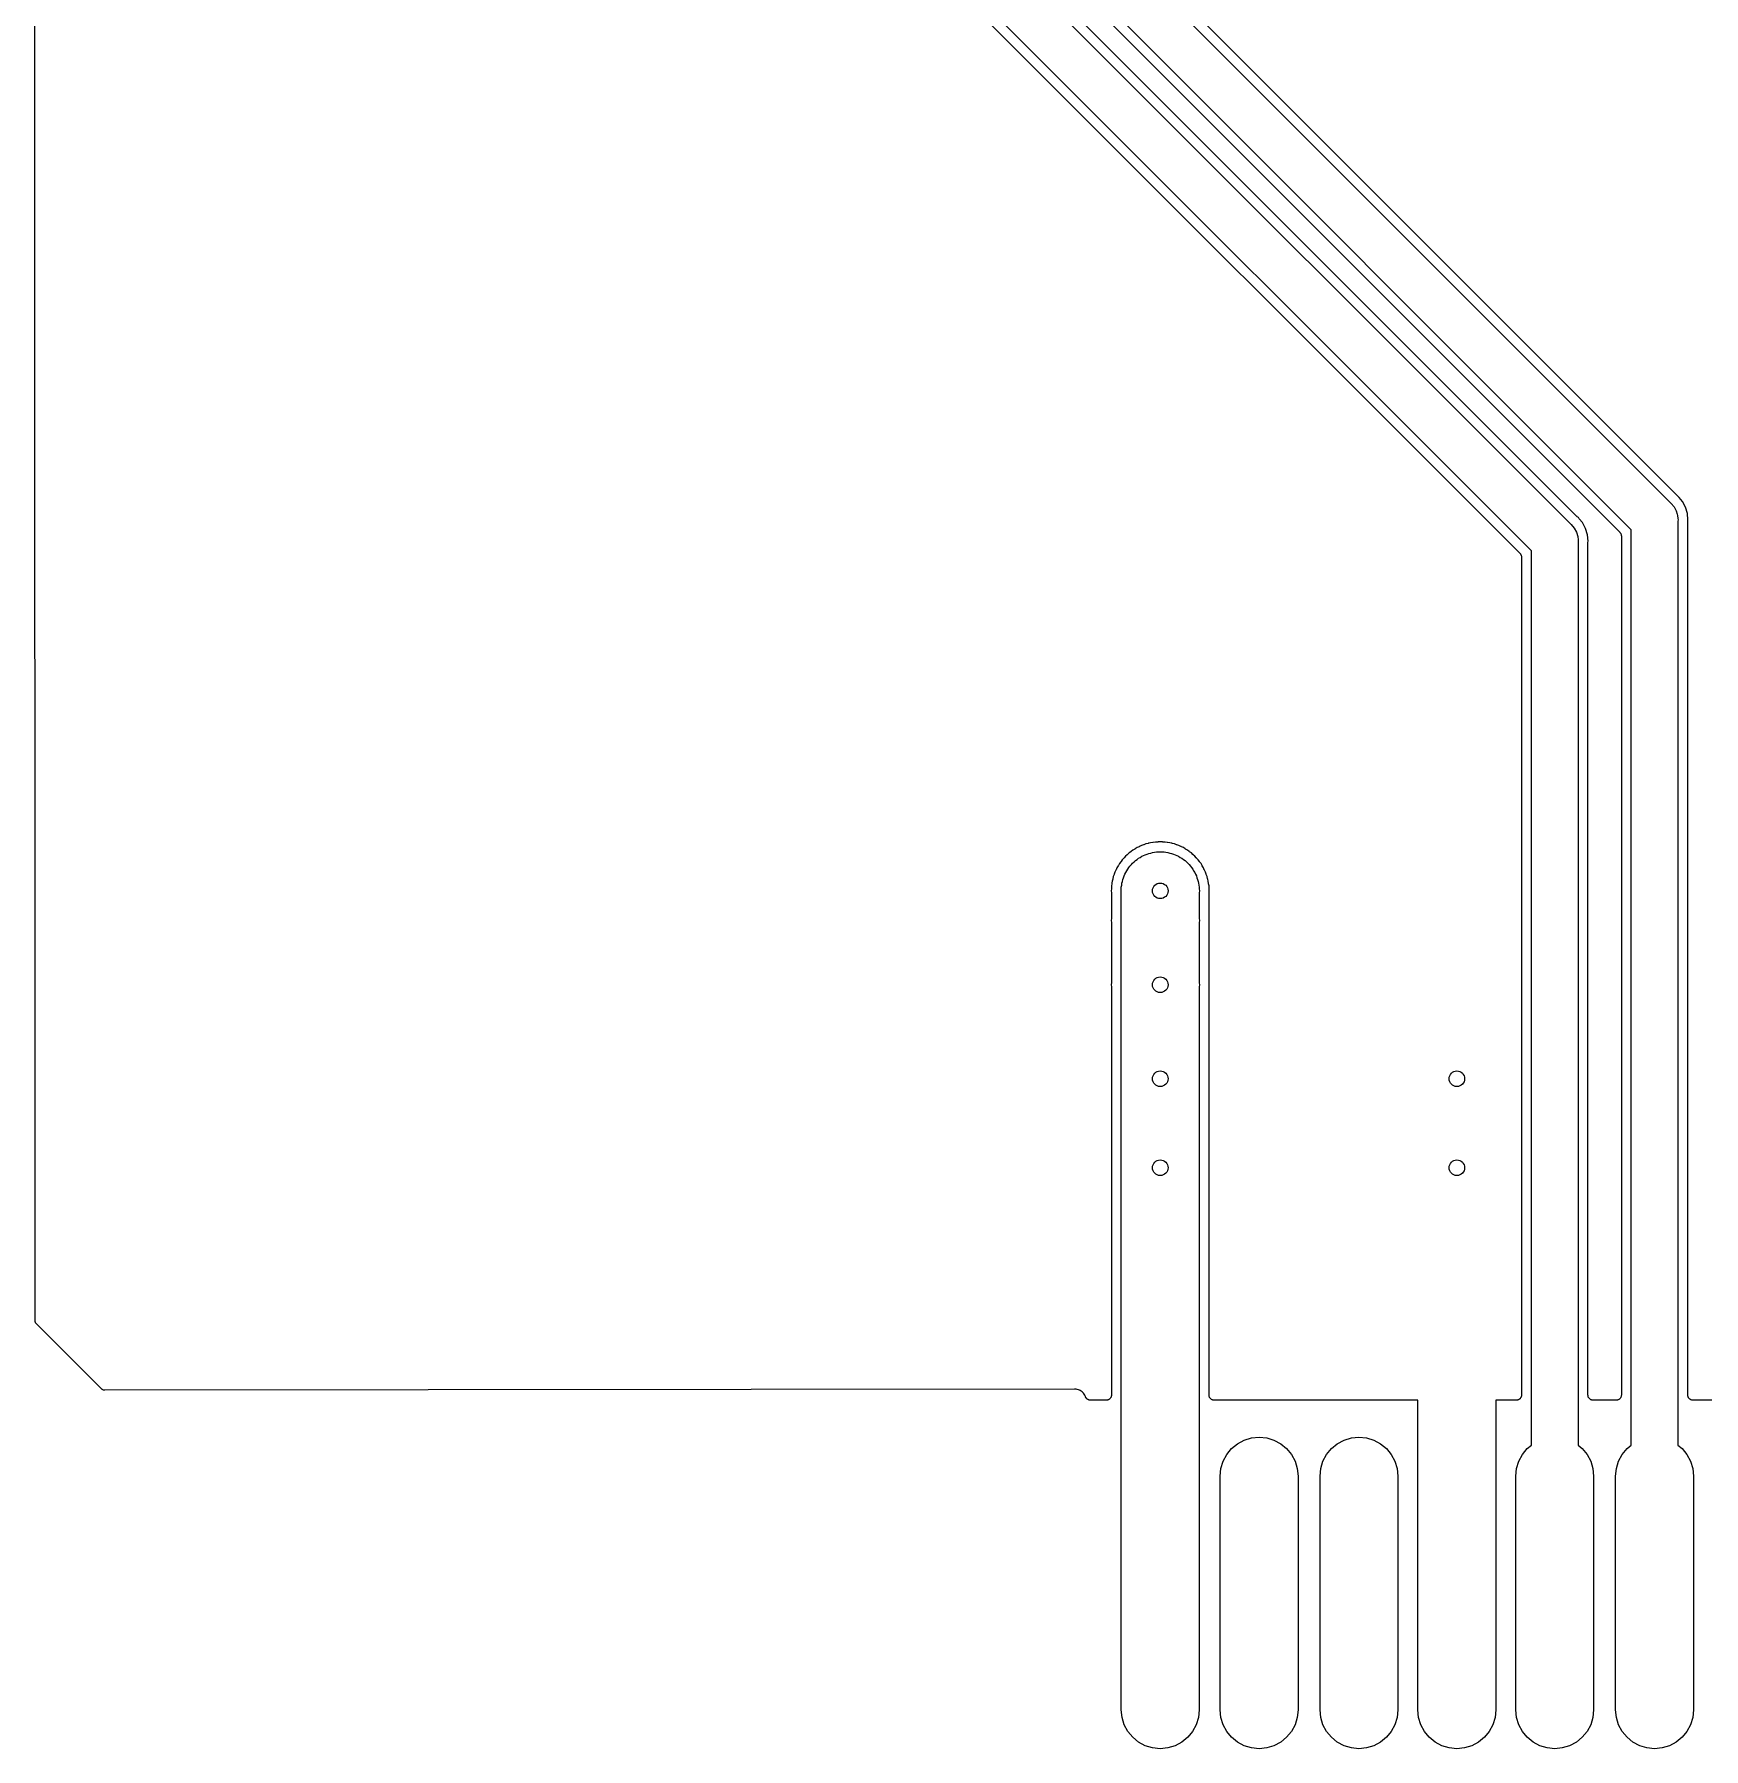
# Model space of a CAD drawing. Extents: x 49 to 143, y -158 to -38.
# Drawn here: x 49.43 to 92.32, y -158.18 to -114.14 of the extents above; entities that cross this region are included whole.
import ezdxf

# ---------------------------------------------------------------- set-up
doc = ezdxf.new("R2010")
doc.units = 0
doc.layers.add('BLACK', color=7, linetype='CONTINUOUS')

msp = doc.modelspace()

# ---------------------------------------------------------------- linework, layer by layer
at = {"layer": 'BLACK', "linetype": 'CONTINUOUS'}
for p, q in [((49.4534, -147.177), (49.4344, -67.9508)), ((74.26, -108.971), (91.4624, -126.174)), ((91.6288, -125.981), (74.5512, -108.903)), ((71.72, -109.543), (88.897, -126.72)), ((89.0634, -126.527), (72.0112, -109.475)), ((73.0902, -109.858), (90.1678, -126.936)), ((90.459, -126.868), (73.2566, -109.665)), ((70.5502, -110.429), (87.6024, -127.481)), ((87.8936, -127.413), (70.7166, -110.236)), ((91.4624, -126.174), (91.4853, -126.193)), ((91.4853, -126.193), (91.5603, -126.284)), ((91.5603, -126.284), (91.5941, -126.347)), ((91.5941, -126.347), (91.616, -126.388)), ((91.6329, -125.984), (91.6288, -125.981)), ((91.6367, -125.988), (91.6329, -125.984)), ((91.638, -125.989), (91.6367, -125.988)), ((91.6658, -126.012), (91.638, -125.989)), ((91.6886, -126.04), (91.6658, -126.012)), ((91.7725, -126.142), (91.6886, -126.04)), ((91.8518, -126.291), (91.7725, -126.142)), ((91.9006, -126.452), (91.8518, -126.291)), ((88.897, -126.72), (88.9199, -126.739)), ((88.9199, -126.739), (88.9949, -126.83)), ((89.0675, -126.53), (89.0634, -126.527)), ((89.0713, -126.534), (89.0675, -126.53)), ((89.0726, -126.535), (89.0713, -126.534)), ((89.1004, -126.558), (89.0726, -126.535)), ((89.1232, -126.586), (89.1004, -126.558)), ((89.2071, -126.688), (89.1232, -126.586)), ((89.2864, -126.836), (89.2071, -126.688)), ((91.616, -126.388), (91.6401, -126.468)), ((91.6401, -126.468), (91.6503, -126.501)), ((91.6503, -126.501), (91.6585, -126.584)), ((91.6585, -126.584), (91.6619, -126.619)), ((91.6619, -126.619), (91.659, -126.648)), ((91.659, -126.648), (91.659, -150.383)), ((91.9171, -126.619), (91.9006, -126.452)), ((91.913, -126.665), (91.9136, -126.66)), ((91.913, -126.667), (91.913, -126.665)), ((91.913, -149.098), (91.913, -126.667)), ((91.9136, -126.655), (91.9171, -126.619)), ((91.9136, -126.66), (91.9136, -126.655)), ((88.9949, -126.83), (89.0506, -126.934)), ((89.0506, -126.934), (89.0849, -127.047)), ((89.0849, -127.047), (89.0927, -127.126)), ((89.0927, -127.126), (89.0965, -127.165)), ((89.0965, -127.165), (89.0936, -127.194)), ((89.0936, -127.194), (89.0936, -150.383)), ((89.3352, -126.997), (89.2864, -126.836)), ((89.3517, -127.165), (89.3352, -126.997)), ((89.3476, -127.211), (89.3482, -127.206)), ((89.3476, -127.213), (89.3476, -127.211)), ((89.3476, -149.098), (89.3476, -127.213)), ((89.3482, -127.201), (89.3517, -127.165)), ((89.3482, -127.206), (89.3482, -127.201)), ((90.1678, -126.936), (90.1681, -126.936)), ((90.1681, -126.936), (90.1681, -126.936)), ((90.1681, -126.936), (90.1681, -126.936)), ((90.1681, -126.936), (90.169, -126.937)), ((90.169, -126.937), (90.1764, -126.946)), ((90.1764, -126.946), (90.1838, -126.955)), ((90.1838, -126.955), (90.1841, -126.956)), ((90.1841, -126.956), (90.1845, -126.956)), ((90.1845, -126.956), (90.1899, -126.967)), ((90.1899, -126.967), (90.1954, -126.977)), ((90.1954, -126.977), (90.1956, -126.978)), ((90.1956, -126.978), (90.1959, -126.978)), ((90.1959, -126.978), (90.1992, -126.989)), ((90.1992, -126.989), (90.2026, -127.001)), ((90.2026, -127.001), (90.2026, -127.001)), ((90.2026, -127.001), (90.2028, -127.002)), ((90.2028, -127.002), (90.2039, -127.014)), ((90.2039, -127.014), (90.205, -127.025)), ((90.205, -127.025), (90.205, -149.098)), ((90.459, -150.383), (90.459, -126.868)), ((87.6024, -127.481), (87.6027, -127.482)), ((87.6027, -127.482), (87.6027, -127.482)), ((87.6027, -127.482), (87.6027, -127.482)), ((87.6027, -127.482), (87.6036, -127.483)), ((87.6036, -127.483), (87.611, -127.492)), ((87.611, -127.492), (87.6184, -127.501)), ((87.6184, -127.501), (87.6187, -127.502)), ((87.6187, -127.502), (87.6191, -127.502)), ((87.6191, -127.502), (87.6245, -127.512)), ((87.6245, -127.512), (87.63, -127.523)), ((87.63, -127.523), (87.6302, -127.523)), ((87.6302, -127.523), (87.6305, -127.524)), ((87.6305, -127.524), (87.6338, -127.535)), ((87.6338, -127.535), (87.6372, -127.547)), ((87.6372, -127.547), (87.6372, -127.547)), ((87.6372, -127.547), (87.6374, -127.548)), ((87.6374, -127.548), (87.6385, -127.56)), ((87.6385, -127.56), (87.6396, -127.571)), ((87.6396, -127.571), (87.6396, -149.098)), ((87.8936, -150.149), (87.8936, -127.413)), ((77.5596, -135.17), (77.5203, -135.209)), ((77.6059, -135.139), (77.5596, -135.17)), ((77.6101, -135.136), (77.6059, -135.139)), ((77.6145, -135.133), (77.6101, -135.136)), ((77.6159, -135.132), (77.6145, -135.133)), ((77.659, -135.096), (77.6159, -135.132)), ((77.708, -135.07), (77.659, -135.096)), ((77.7125, -135.067), (77.708, -135.07)), ((77.7172, -135.065), (77.7125, -135.067)), ((77.7187, -135.064), (77.7172, -135.065)), ((77.765, -135.033), (77.7187, -135.064)), ((77.8164, -135.011), (77.765, -135.033)), ((77.8212, -135.009), (77.8164, -135.011)), ((77.8261, -135.007), (77.8212, -135.009)), ((77.8277, -135.006), (77.8261, -135.007)), ((77.8768, -134.98), (77.8277, -135.006)), ((77.9301, -134.964), (77.8768, -134.98)), ((77.935, -134.962), (77.9301, -134.964)), ((77.9402, -134.96), (77.935, -134.962)), ((77.9418, -134.959), (77.9402, -134.96)), ((77.9932, -134.938), (77.9418, -134.959)), ((78.0478, -134.927), (77.9932, -134.938)), ((78.0217, -135.201), (78.0673, -135.182)), ((78.0529, -134.926), (78.0478, -134.927)), ((78.0582, -134.925), (78.0529, -134.926)), ((78.0599, -134.924), (78.0582, -134.925)), ((78.1132, -134.908), (78.0599, -134.924)), ((78.0673, -135.182), (78.1157, -135.173)), ((78.1686, -134.903), (78.1132, -134.908)), ((78.1157, -135.173), (78.163, -135.158)), ((78.163, -135.158), (78.2121, -135.154)), ((78.1738, -134.902), (78.1686, -134.903)), ((78.1792, -134.901), (78.1738, -134.902)), ((78.1809, -134.901), (78.1792, -134.901)), ((78.2355, -134.89), (78.1809, -134.901)), ((78.2121, -135.154), (78.2605, -135.144)), ((78.2912, -134.89), (78.2355, -134.89)), ((78.2605, -135.144), (78.3099, -135.144)), ((78.2965, -134.889), (78.2912, -134.89)), ((78.3018, -134.89), (78.2965, -134.889)), ((78.3036, -134.889), (78.3018, -134.89)), ((78.359, -134.884), (78.3036, -134.889)), ((78.3099, -135.144), (78.359, -135.139)), ((78.4144, -134.889), (78.359, -134.884)), ((78.359, -135.139), (78.4081, -135.144)), ((78.4081, -135.144), (78.4575, -135.144)), ((78.4197, -134.889), (78.4144, -134.889)), ((78.4251, -134.89), (78.4197, -134.889)), ((78.4268, -134.89), (78.4251, -134.89)), ((78.4825, -134.89), (78.4268, -134.89)), ((78.4575, -135.144), (78.5059, -135.154)), ((78.5371, -134.901), (78.4825, -134.89)), ((78.5059, -135.154), (78.555, -135.158)), ((78.5424, -134.901), (78.5371, -134.901)), ((78.5477, -134.903), (78.5424, -134.901)), ((78.5494, -134.903), (78.5477, -134.903)), ((78.6048, -134.908), (78.5494, -134.903)), ((78.555, -135.158), (78.6023, -135.173)), ((78.6023, -135.173), (78.6507, -135.182)), ((78.6581, -134.924), (78.6048, -134.908)), ((78.6507, -135.182), (78.6963, -135.201)), ((78.6633, -134.925), (78.6581, -134.924)), ((78.6684, -134.927), (78.6633, -134.925)), ((78.6702, -134.927), (78.6684, -134.927)), ((78.7248, -134.938), (78.6702, -134.927)), ((78.7762, -134.959), (78.7248, -134.938)), ((78.7813, -134.961), (78.7762, -134.959)), ((78.7863, -134.963), (78.7813, -134.961)), ((78.7879, -134.964), (78.7863, -134.963)), ((78.8412, -134.98), (78.7879, -134.964)), ((78.8903, -135.006), (78.8412, -134.98)), ((78.8952, -135.008), (78.8903, -135.006)), ((78.8999, -135.011), (78.8952, -135.008)), ((78.9016, -135.011), (78.8999, -135.011)), ((78.953, -135.033), (78.9016, -135.011)), ((78.9993, -135.064), (78.953, -135.033)), ((79.004, -135.066), (78.9993, -135.064)), ((79.0084, -135.069), (79.004, -135.066)), ((79.01, -135.07), (79.0084, -135.069)), ((79.0591, -135.096), (79.01, -135.07)), ((79.1021, -135.132), (79.0591, -135.096)), ((79.1065, -135.135), (79.1021, -135.132)), ((79.1106, -135.138), (79.1065, -135.135)), ((79.1121, -135.139), (79.1106, -135.138)), ((79.1584, -135.17), (79.1121, -135.139)), ((79.1978, -135.209), (79.1584, -135.17)), ((77.2211, -135.613), (77.1949, -135.662)), ((77.2232, -135.608), (77.2211, -135.613)), ((77.2257, -135.603), (77.2232, -135.608)), ((77.2264, -135.601), (77.2257, -135.603)), ((77.2477, -135.55), (77.2264, -135.601)), ((77.2786, -135.504), (77.2477, -135.55)), ((77.2812, -135.499), (77.2786, -135.504)), ((77.2842, -135.495), (77.2812, -135.499)), ((77.285, -135.493), (77.2842, -135.495)), ((77.3113, -135.444), (77.285, -135.493)), ((77.3466, -135.401), (77.3113, -135.444)), ((77.3496, -135.396), (77.3466, -135.401)), ((77.353, -135.392), (77.3496, -135.396)), ((77.354, -135.391), (77.353, -135.392)), ((77.385, -135.345), (77.354, -135.391)), ((77.4243, -135.305), (77.385, -135.345)), ((77.4277, -135.301), (77.4243, -135.305)), ((77.4316, -135.297), (77.4277, -135.301)), ((77.4327, -135.296), (77.4316, -135.297)), ((77.468, -135.253), (77.4327, -135.296)), ((77.511, -135.218), (77.468, -135.253)), ((77.5002, -135.629), (77.5235, -135.586)), ((77.5148, -135.214), (77.511, -135.218)), ((77.519, -135.211), (77.5148, -135.214)), ((77.5203, -135.209), (77.519, -135.211)), ((77.5235, -135.586), (77.5548, -135.548)), ((77.5548, -135.548), (77.5823, -135.507)), ((77.5823, -135.507), (77.6172, -135.472)), ((77.6172, -135.472), (77.6485, -135.433)), ((77.6485, -135.433), (77.6866, -135.402)), ((77.6485, -135.433), (77.6485, -135.433)), ((77.6866, -135.402), (77.7215, -135.367)), ((77.7215, -135.367), (77.7626, -135.34)), ((77.7626, -135.34), (77.8007, -135.309)), ((77.8007, -135.309), (77.8443, -135.285)), ((77.8443, -135.285), (77.8853, -135.258)), ((77.8853, -135.258), (77.9309, -135.239)), ((77.9309, -135.239), (77.9745, -135.216)), ((77.9745, -135.216), (78.0217, -135.201)), ((78.6963, -135.201), (78.7435, -135.216)), ((78.7435, -135.216), (78.7871, -135.239)), ((78.7871, -135.239), (78.8327, -135.258)), ((78.8327, -135.258), (78.8737, -135.285)), ((78.8737, -135.285), (78.9173, -135.309)), ((78.9173, -135.309), (78.9554, -135.34)), ((78.9554, -135.34), (78.9965, -135.367)), ((78.9965, -135.367), (79.0314, -135.402)), ((79.0314, -135.402), (79.0695, -135.433)), ((79.0695, -135.433), (79.1008, -135.472)), ((79.1008, -135.472), (79.1358, -135.507)), ((79.1358, -135.507), (79.1632, -135.548)), ((79.1632, -135.548), (79.1945, -135.586)), ((79.1945, -135.586), (79.2178, -135.629)), ((79.2019, -135.213), (79.1978, -135.209)), ((79.2056, -135.217), (79.2019, -135.213)), ((79.207, -135.218), (79.2056, -135.217)), ((79.25, -135.253), (79.207, -135.218)), ((79.2853, -135.296), (79.25, -135.253)), ((79.2891, -135.3), (79.2853, -135.296)), ((79.2924, -135.304), (79.2891, -135.3)), ((79.2937, -135.305), (79.2924, -135.304)), ((79.3331, -135.345), (79.2937, -135.305)), ((79.364, -135.391), (79.3331, -135.345)), ((79.3674, -135.395), (79.364, -135.391)), ((79.3703, -135.4), (79.3674, -135.395)), ((79.3714, -135.401), (79.3703, -135.4)), ((79.4067, -135.444), (79.3714, -135.401)), ((79.433, -135.493), (79.4067, -135.444)), ((79.4359, -135.497), (79.433, -135.493)), ((79.4384, -135.502), (79.4359, -135.497)), ((79.4394, -135.504), (79.4384, -135.502)), ((79.4703, -135.55), (79.4394, -135.504)), ((79.4916, -135.601), (79.4703, -135.55)), ((79.4941, -135.606), (79.4916, -135.601)), ((79.4961, -135.611), (79.4941, -135.606)), ((79.4969, -135.613), (79.4961, -135.611)), ((79.5232, -135.662), (79.4969, -135.613)), ((77.1159, -135.966), (77.105, -136.02)), ((77.105, -136.02), (77.105, -136.076)), ((77.1164, -135.961), (77.1159, -135.966)), ((77.1175, -135.955), (77.1164, -135.961)), ((77.1177, -135.954), (77.1175, -135.955)), ((77.1193, -135.937), (77.1177, -135.954)), ((77.1231, -135.898), (77.1193, -135.937)), ((77.1193, -135.937), (77.1193, -135.937)), ((77.1393, -135.845), (77.1231, -135.898)), ((77.1404, -135.84), (77.1393, -135.845)), ((77.142, -135.835), (77.1404, -135.84)), ((77.1423, -135.833), (77.142, -135.835)), ((77.1532, -135.778), (77.1423, -135.833)), ((77.1745, -135.727), (77.1532, -135.778)), ((77.176, -135.722), (77.1745, -135.727)), ((77.1782, -135.717), (77.176, -135.722)), ((77.1787, -135.715), (77.1782, -135.717)), ((77.1949, -135.662), (77.1787, -135.715)), ((77.359, -136.046), (77.3686, -135.997)), ((77.359, -136.095), (77.359, -136.046)), ((77.3686, -135.997), (77.3735, -135.948)), ((77.3735, -135.948), (77.3878, -135.901)), ((77.3878, -135.901), (77.3974, -135.852)), ((77.3974, -135.852), (77.4163, -135.807)), ((77.4163, -135.807), (77.4307, -135.759)), ((77.4307, -135.759), (77.4539, -135.716)), ((77.4539, -135.716), (77.4728, -135.67)), ((77.4728, -135.67), (77.5002, -135.629)), ((79.2178, -135.629), (79.2452, -135.67)), ((79.2452, -135.67), (79.2641, -135.716)), ((79.2641, -135.716), (79.2874, -135.759)), ((79.2874, -135.759), (79.3017, -135.807)), ((79.3017, -135.807), (79.3206, -135.852)), ((79.3206, -135.852), (79.3302, -135.901)), ((79.3302, -135.901), (79.3445, -135.948)), ((79.3445, -135.948), (79.3494, -135.997)), ((79.3494, -135.997), (79.359, -136.046)), ((79.359, -136.046), (79.359, -136.095)), ((79.5393, -135.715), (79.5232, -135.662)), ((79.5414, -135.72), (79.5393, -135.715)), ((79.5428, -135.725), (79.5414, -135.72)), ((79.5435, -135.727), (79.5428, -135.725)), ((79.5648, -135.778), (79.5435, -135.727)), ((79.5757, -135.833), (79.5648, -135.778)), ((79.5772, -135.838), (79.5757, -135.833)), ((79.5782, -135.843), (79.5772, -135.838)), ((79.5787, -135.845), (79.5782, -135.843)), ((79.5949, -135.898), (79.5787, -135.845)), ((79.6003, -135.954), (79.5949, -135.898)), ((79.6014, -135.959), (79.6003, -135.954)), ((79.6018, -135.964), (79.6014, -135.959)), ((79.6021, -135.966), (79.6018, -135.964)), ((79.613, -136.02), (79.6021, -135.966)), ((79.613, -136.076), (79.613, -136.02)), ((77.1044, -136.089), (77.0989, -136.144)), ((77.0989, -136.144), (77.1044, -136.199)), ((77.105, -136.078), (77.1044, -136.083)), ((77.1044, -136.083), (77.1044, -136.089)), ((77.1044, -136.199), (77.1046, -136.201)), ((77.1046, -136.201), (77.1045, -136.207)), ((77.1045, -136.207), (77.105, -136.212)), ((77.105, -136.076), (77.105, -136.078)), ((77.105, -136.212), (77.105, -136.838)), ((77.3542, -136.144), (77.359, -136.095)), ((77.359, -136.193), (77.3542, -136.144)), ((77.359, -136.857), (77.359, -136.193)), ((79.359, -136.095), (79.3638, -136.144)), ((79.3638, -136.144), (79.359, -136.193)), ((79.359, -136.193), (79.359, -136.857)), ((79.6135, -136.081), (79.613, -136.076)), ((79.613, -136.21), (79.6136, -136.205)), ((79.613, -136.212), (79.613, -136.21)), ((79.613, -136.838), (79.613, -136.212)), ((79.6135, -136.087), (79.6135, -136.081)), ((79.6136, -136.089), (79.6135, -136.087)), ((79.6191, -136.144), (79.6136, -136.089)), ((79.6136, -136.199), (79.6191, -136.144)), ((79.6136, -136.205), (79.6136, -136.199)), ((77.1044, -136.851), (77.0989, -136.906)), ((77.0989, -136.906), (77.1044, -136.961)), ((77.105, -136.84), (77.1044, -136.845)), ((77.1044, -136.845), (77.1044, -136.851)), ((77.105, -136.838), (77.105, -136.84)), ((77.105, -136.84), (77.105, -136.84)), ((77.105, -136.84), (77.105, -136.84)), ((77.3542, -136.906), (77.359, -136.857)), ((77.359, -136.955), (77.3542, -136.906)), ((79.359, -136.857), (79.3638, -136.906)), ((79.3638, -136.906), (79.359, -136.955)), ((79.6135, -136.843), (79.613, -136.838)), ((79.6135, -136.849), (79.6135, -136.843)), ((79.6136, -136.851), (79.6135, -136.849)), ((79.6191, -136.906), (79.6136, -136.851)), ((79.6136, -136.961), (79.6191, -136.906)), ((77.1044, -136.961), (77.1046, -136.963)), ((77.1046, -136.963), (77.1045, -136.969)), ((77.1045, -136.969), (77.105, -136.974)), ((77.105, -136.974), (77.105, -138.489)), ((77.359, -137.741), (77.359, -136.955)), ((79.359, -136.955), (79.359, -136.955)), ((79.359, -136.955), (79.359, -136.955)), ((79.359, -136.955), (79.359, -138.458)), ((79.613, -136.972), (79.6136, -136.967)), ((79.613, -136.974), (79.613, -136.972)), ((79.613, -136.972), (79.613, -136.972)), ((79.613, -136.972), (79.613, -136.972)), ((79.613, -138.421), (79.613, -136.974)), ((79.6136, -136.967), (79.6136, -136.961)), ((79.6136, -136.961), (79.6136, -136.961)), ((79.6136, -136.961), (79.6136, -136.961)), ((79.6136, -136.961), (79.6136, -136.961)), ((77.359, -138.508), (77.359, -137.741)), ((77.1044, -138.502), (77.0989, -138.557)), ((77.0989, -138.557), (77.1044, -138.612)), ((77.105, -138.491), (77.1044, -138.496)), ((77.1044, -138.496), (77.1044, -138.502)), ((77.1044, -138.612), (77.1044, -138.612)), ((77.1044, -138.612), (77.1044, -138.613)), ((77.1044, -138.613), (77.1044, -138.613)), ((77.1044, -138.613), (77.1046, -138.614)), ((77.1046, -138.614), (77.1045, -138.619)), ((77.1045, -138.619), (77.105, -138.625)), ((77.105, -138.489), (77.105, -138.491)), ((77.105, -138.625), (77.105, -138.625)), ((77.105, -138.625), (77.105, -138.625)), ((77.105, -138.625), (77.105, -140.834)), ((77.3542, -138.557), (77.359, -138.508)), ((77.359, -138.606), (77.3542, -138.557)), ((77.359, -140.872), (77.359, -138.606)), ((79.359, -138.458), (79.359, -138.459)), ((79.359, -138.459), (79.359, -138.508)), ((79.359, -138.508), (79.3638, -138.557)), ((79.3638, -138.557), (79.359, -138.606)), ((79.359, -138.606), (79.359, -138.655)), ((79.359, -138.655), (79.359, -138.656)), ((79.359, -138.656), (79.359, -151.178)), ((79.613, -138.489), (79.613, -138.421)), ((79.613, -138.421), (79.613, -138.421)), ((79.6135, -138.494), (79.613, -138.489)), ((79.613, -138.623), (79.6136, -138.618)), ((79.613, -138.625), (79.613, -138.623)), ((79.613, -138.692), (79.613, -138.625)), ((79.613, -138.693), (79.613, -138.692)), ((79.613, -149.098), (79.613, -138.693)), ((79.613, -138.693), (79.613, -138.693)), ((79.613, -138.693), (79.613, -138.693)), ((79.613, -138.693), (79.613, -138.693)), ((79.6135, -138.5), (79.6135, -138.494)), ((79.6136, -138.502), (79.6135, -138.5)), ((79.6191, -138.557), (79.6136, -138.502)), ((79.6136, -138.612), (79.6191, -138.557)), ((79.6136, -138.618), (79.6136, -138.612)), ((77.105, -140.834), (77.105, -140.834)), ((77.105, -140.834), (77.105, -141.106)), ((77.359, -141.068), (77.359, -140.872)), ((77.359, -140.872), (77.359, -140.872)), ((77.105, -141.106), (77.105, -141.106)), ((77.105, -141.106), (77.105, -143.12)), ((77.359, -143.158), (77.359, -141.068)), ((77.359, -141.068), (77.359, -141.068)), ((77.105, -143.12), (77.105, -143.12)), ((77.105, -143.12), (77.105, -143.392)), ((77.105, -143.392), (77.105, -143.392)), ((77.105, -143.392), (77.105, -149.098)), ((77.359, -143.354), (77.359, -143.158)), ((77.359, -143.158), (77.359, -143.158)), ((77.359, -151.178), (77.359, -143.354)), ((77.359, -143.354), (77.359, -143.354)), ((49.4545, -147.189), (49.4534, -147.177)), ((49.4555, -147.201), (49.4545, -147.189)), ((49.4557, -147.201), (49.4555, -147.201)), ((49.4558, -147.202), (49.4557, -147.201)), ((49.4592, -147.213), (49.4558, -147.202)), ((49.4624, -147.224), (49.4592, -147.213)), ((49.4628, -147.225), (49.4624, -147.224)), ((49.463, -147.226), (49.4628, -147.225)), ((49.4684, -147.236), (49.463, -147.226)), ((49.4738, -147.246), (49.4684, -147.236)), ((49.4743, -147.247), (49.4738, -147.246)), ((49.4746, -147.247), (49.4743, -147.247)), ((49.482, -147.257), (49.4746, -147.247)), ((49.4893, -147.266), (49.482, -147.257)), ((49.4903, -147.267), (49.4893, -147.266)), ((49.4906, -147.267), (49.4903, -147.267)), ((49.4903, -147.267), (49.4903, -147.267)), ((49.4903, -147.267), (49.4903, -147.267)), ((51.1576, -148.934), (49.4906, -147.267)), ((51.1667, -148.941), (51.1576, -148.934)), ((51.1758, -148.949), (51.1667, -148.941)), ((51.1763, -148.949), (51.1758, -148.949)), ((51.1768, -148.95), (51.1763, -148.949)), ((51.1871, -148.955), (51.1768, -148.95)), ((51.1975, -148.961), (51.1871, -148.955)), ((51.1981, -148.961), (51.1975, -148.961)), ((51.1986, -148.961), (51.1981, -148.961)), ((51.2098, -148.965), (51.1986, -148.961)), ((51.2211, -148.968), (51.2098, -148.965)), ((51.2217, -148.969), (51.2211, -148.968)), ((51.2223, -148.969), (51.2217, -148.969)), ((51.2339, -148.97), (51.2223, -148.969)), ((51.2458, -148.971), (51.2339, -148.97)), ((51.2469, -148.971), (51.2458, -148.971)), ((51.247, -148.971), (51.2469, -148.971)), ((51.2475, -148.971), (51.247, -148.971)), ((51.247, -148.971), (51.247, -148.971)), ((76.1546, -148.946), (51.2475, -148.971)), ((76.1598, -148.945), (76.1546, -148.946)), ((76.1651, -148.946), (76.1598, -148.945)), ((76.1669, -148.945), (76.1651, -148.946)), ((76.1746, -148.945), (76.1669, -148.945)), ((76.2025, -148.947), (76.1746, -148.945)), ((76.2026, -148.947), (76.2025, -148.947)), ((76.2025, -148.947), (76.2025, -148.947)), ((76.2292, -148.95), (76.2026, -148.947)), ((76.256, -148.958), (76.2292, -148.95)), ((76.2561, -148.958), (76.256, -148.958)), ((76.256, -148.958), (76.256, -148.958)), ((76.2818, -148.966), (76.2561, -148.958)), ((76.3065, -148.979), (76.2818, -148.966)), ((76.3067, -148.979), (76.3065, -148.979)), ((76.3065, -148.979), (76.3065, -148.979)), ((76.3302, -148.992), (76.3067, -148.979)), ((76.3516, -149.009), (76.3302, -148.992)), ((76.3517, -149.009), (76.3516, -149.009)), ((76.3516, -149.009), (76.3516, -149.009)), ((76.3727, -149.027), (76.3517, -149.009)), ((76.3904, -149.048), (76.3727, -149.027)), ((76.3905, -149.048), (76.3904, -149.048)), ((76.4076, -149.069), (76.3905, -149.048)), ((76.4209, -149.094), (76.4076, -149.069)), ((76.4336, -149.118), (76.4209, -149.094)), ((76.4209, -149.094), (76.4209, -149.094)), ((76.4209, -149.094), (76.4209, -149.094)), ((76.4388, -149.135), (76.4336, -149.118)), ((76.441, -149.14), (76.4388, -149.135)), ((76.4426, -149.146), (76.441, -149.14)), ((76.4457, -149.152), (76.4426, -149.146)), ((76.4483, -149.158), (76.4457, -149.152)), ((76.4514, -149.163), (76.4483, -149.158)), ((76.4541, -149.168), (76.4514, -149.163)), ((76.4583, -149.173), (76.4541, -149.168)), ((76.462, -149.178), (76.4583, -149.173)), ((76.466, -149.182), (76.462, -149.178)), ((76.4696, -149.187), (76.466, -149.182)), ((76.4748, -149.191), (76.4696, -149.187)), ((76.4795, -149.196), (76.4748, -149.191)), ((76.4842, -149.199), (76.4795, -149.196)), ((76.4886, -149.203), (76.4842, -149.199)), ((76.4945, -149.206), (76.4886, -149.203)), ((76.5001, -149.21), (76.4945, -149.206)), ((76.5053, -149.212), (76.5001, -149.21)), ((76.5103, -149.215), (76.5053, -149.212)), ((76.5167, -149.217), (76.5103, -149.215)), ((76.5229, -149.219), (76.5167, -149.217)), ((76.5285, -149.221), (76.5229, -149.219)), ((76.5339, -149.222), (76.5285, -149.221)), ((76.5406, -149.223), (76.5339, -149.222)), ((76.5472, -149.224), (76.5406, -149.223)), ((76.5529, -149.224), (76.5472, -149.224)), ((76.5586, -149.225), (76.5529, -149.224)), ((76.5603, -149.225), (76.5586, -149.225)), ((76.978, -149.225), (76.5603, -149.225)), ((76.9899, -149.224), (76.978, -149.225)), ((77.0018, -149.223), (76.9899, -149.224)), ((77.0022, -149.223), (77.0018, -149.223)), ((77.0027, -149.223), (77.0022, -149.223)), ((77.0141, -149.219), (77.0027, -149.223)), ((77.0256, -149.216), (77.0141, -149.219)), ((77.026, -149.216), (77.0256, -149.216)), ((77.0264, -149.215), (77.026, -149.216)), ((77.037, -149.21), (77.0264, -149.215)), ((77.0475, -149.204), (77.037, -149.21)), ((77.0479, -149.204), (77.0475, -149.204)), ((77.0483, -149.204), (77.0479, -149.204)), ((77.0575, -149.196), (77.0483, -149.204)), ((77.0669, -149.189), (77.0575, -149.196)), ((77.0671, -149.188), (77.0669, -149.189)), ((77.0675, -149.188), (77.0671, -149.188)), ((77.0751, -149.179), (77.0675, -149.188)), ((77.0828, -149.17), (77.0751, -149.179)), ((77.083, -149.169), (77.0828, -149.17)), ((77.0833, -149.169), (77.083, -149.169)), ((77.089, -149.158), (77.0833, -149.169)), ((77.0947, -149.148), (77.089, -149.158)), ((77.0949, -149.148), (77.0947, -149.148)), ((77.0951, -149.147), (77.0949, -149.148)), ((77.0986, -149.136), (77.0951, -149.147)), ((77.1022, -149.124), (77.0986, -149.136)), ((77.1023, -149.124), (77.1022, -149.124)), ((77.1024, -149.124), (77.1023, -149.124)), ((77.1037, -149.112), (77.1024, -149.124)), ((77.105, -149.1), (77.1037, -149.112)), ((77.105, -149.098), (77.105, -149.099)), ((77.105, -149.099), (77.105, -149.099)), ((77.105, -149.099), (77.105, -149.099)), ((77.105, -149.099), (77.105, -149.1)), ((79.6142, -149.11), (79.613, -149.098)), ((79.6153, -149.122), (79.6142, -149.11)), ((79.6154, -149.122), (79.6153, -149.122)), ((79.6154, -149.123), (79.6154, -149.122)), ((79.6189, -149.134), (79.6154, -149.123)), ((79.6222, -149.146), (79.6189, -149.134)), ((79.6225, -149.146), (79.6222, -149.146)), ((79.6226, -149.146), (79.6225, -149.146)), ((79.6282, -149.157), (79.6226, -149.146)), ((79.6337, -149.168), (79.6282, -149.157)), ((79.634, -149.168), (79.6337, -149.168)), ((79.6342, -149.168), (79.634, -149.168)), ((79.6418, -149.178), (79.6342, -149.168)), ((79.6493, -149.187), (79.6418, -149.178)), ((79.6496, -149.187), (79.6493, -149.187)), ((79.6499, -149.187), (79.6496, -149.187)), ((79.6591, -149.195), (79.6499, -149.187)), ((79.6682, -149.203), (79.6591, -149.195)), ((79.6686, -149.203), (79.6682, -149.203)), ((79.669, -149.203), (79.6686, -149.203)), ((79.6795, -149.209), (79.669, -149.203)), ((79.69, -149.215), (79.6795, -149.209)), ((79.6904, -149.215), (79.69, -149.215)), ((79.6908, -149.215), (79.6904, -149.215)), ((79.7022, -149.219), (79.6908, -149.215)), ((79.7136, -149.222), (79.7022, -149.219)), ((79.714, -149.222), (79.7136, -149.222)), ((79.7145, -149.222), (79.714, -149.222)), ((79.7263, -149.224), (79.7145, -149.222)), ((79.7382, -149.225), (79.7263, -149.224)), ((79.7391, -149.225), (79.7382, -149.225)), ((79.74, -149.225), (79.7391, -149.225)), ((79.7391, -149.225), (79.7391, -149.225)), ((79.7391, -149.225), (79.7391, -149.225)), ((84.979, -149.225), (79.74, -149.225)), ((84.979, -151.178), (84.979, -149.225)), ((87.5126, -149.225), (86.979, -149.225)), ((86.979, -149.225), (86.979, -151.178)), ((87.5245, -149.224), (87.5126, -149.225)), ((87.5364, -149.223), (87.5245, -149.224)), ((87.5368, -149.223), (87.5364, -149.223)), ((87.5373, -149.223), (87.5368, -149.223)), ((87.5487, -149.219), (87.5373, -149.223)), ((87.5602, -149.216), (87.5487, -149.219)), ((87.5606, -149.216), (87.5602, -149.216)), ((87.561, -149.215), (87.5606, -149.216)), ((87.5716, -149.21), (87.561, -149.215)), ((87.5821, -149.204), (87.5716, -149.21)), ((87.5825, -149.204), (87.5821, -149.204)), ((87.5829, -149.204), (87.5825, -149.204)), ((87.5921, -149.196), (87.5829, -149.204)), ((87.6015, -149.189), (87.5921, -149.196)), ((87.6017, -149.188), (87.6015, -149.189)), ((87.6021, -149.188), (87.6017, -149.188)), ((87.6097, -149.179), (87.6021, -149.188)), ((87.6174, -149.17), (87.6097, -149.179)), ((87.6176, -149.169), (87.6174, -149.17)), ((87.6179, -149.169), (87.6176, -149.169)), ((87.6236, -149.158), (87.6179, -149.169)), ((87.6293, -149.148), (87.6236, -149.158)), ((87.6295, -149.148), (87.6293, -149.148)), ((87.6297, -149.147), (87.6295, -149.148)), ((87.6332, -149.136), (87.6297, -149.147)), ((87.6368, -149.124), (87.6332, -149.136)), ((87.6369, -149.124), (87.6368, -149.124)), ((87.637, -149.124), (87.6369, -149.124)), ((87.6383, -149.112), (87.637, -149.124)), ((87.6396, -149.1), (87.6383, -149.112)), ((87.6396, -149.098), (87.6396, -149.099)), ((87.6396, -149.099), (87.6396, -149.099)), ((87.6396, -149.099), (87.6396, -149.099)), ((87.6396, -149.099), (87.6396, -149.1)), ((89.3488, -149.11), (89.3476, -149.098)), ((89.3498, -149.122), (89.3488, -149.11)), ((89.35, -149.122), (89.3498, -149.122)), ((89.35, -149.123), (89.35, -149.122)), ((89.3535, -149.134), (89.35, -149.123)), ((89.3568, -149.146), (89.3535, -149.134)), ((89.3571, -149.146), (89.3568, -149.146)), ((89.3572, -149.146), (89.3571, -149.146)), ((89.3628, -149.157), (89.3572, -149.146)), ((89.3683, -149.168), (89.3628, -149.157)), ((89.3686, -149.168), (89.3683, -149.168)), ((89.3688, -149.168), (89.3686, -149.168)), ((89.3764, -149.178), (89.3688, -149.168)), ((89.3839, -149.187), (89.3764, -149.178)), ((89.3842, -149.187), (89.3839, -149.187)), ((89.3845, -149.187), (89.3842, -149.187)), ((89.3937, -149.195), (89.3845, -149.187)), ((89.4028, -149.203), (89.3937, -149.195)), ((89.4032, -149.203), (89.4028, -149.203)), ((89.4036, -149.203), (89.4032, -149.203)), ((89.4141, -149.209), (89.4036, -149.203)), ((89.4246, -149.215), (89.4141, -149.209)), ((89.425, -149.215), (89.4246, -149.215)), ((89.4254, -149.215), (89.425, -149.215)), ((89.4368, -149.219), (89.4254, -149.215)), ((89.4482, -149.222), (89.4368, -149.219)), ((89.4486, -149.222), (89.4482, -149.222)), ((89.4491, -149.222), (89.4486, -149.222)), ((89.4609, -149.224), (89.4491, -149.222)), ((89.4728, -149.225), (89.4609, -149.224)), ((89.4737, -149.225), (89.4728, -149.225)), ((89.4746, -149.225), (89.4737, -149.225)), ((89.4737, -149.225), (89.4737, -149.225)), ((89.4737, -149.225), (89.4737, -149.225)), ((90.078, -149.225), (89.4746, -149.225)), ((90.0899, -149.224), (90.078, -149.225)), ((90.1018, -149.223), (90.0899, -149.224)), ((90.1022, -149.223), (90.1018, -149.223)), ((90.1027, -149.223), (90.1022, -149.223)), ((90.1141, -149.219), (90.1027, -149.223)), ((90.1256, -149.216), (90.1141, -149.219)), ((90.126, -149.216), (90.1256, -149.216)), ((90.1264, -149.215), (90.126, -149.216)), ((90.137, -149.21), (90.1264, -149.215)), ((90.1475, -149.204), (90.137, -149.21)), ((90.1479, -149.204), (90.1475, -149.204)), ((90.1483, -149.204), (90.1479, -149.204)), ((90.1575, -149.196), (90.1483, -149.204)), ((90.1669, -149.189), (90.1575, -149.196)), ((90.1671, -149.188), (90.1669, -149.189)), ((90.1675, -149.188), (90.1671, -149.188)), ((90.1751, -149.179), (90.1675, -149.188)), ((90.1828, -149.17), (90.1751, -149.179)), ((90.183, -149.169), (90.1828, -149.17)), ((90.1833, -149.169), (90.183, -149.169)), ((90.189, -149.158), (90.1833, -149.169)), ((90.1947, -149.148), (90.189, -149.158)), ((90.1949, -149.148), (90.1947, -149.148)), ((90.1951, -149.147), (90.1949, -149.148)), ((90.1986, -149.136), (90.1951, -149.147)), ((90.2022, -149.124), (90.1986, -149.136)), ((90.2023, -149.124), (90.2022, -149.124)), ((90.2024, -149.124), (90.2023, -149.124)), ((90.2037, -149.112), (90.2024, -149.124)), ((90.205, -149.1), (90.2037, -149.112)), ((90.205, -149.098), (90.205, -149.099)), ((90.205, -149.099), (90.205, -149.099)), ((90.205, -149.099), (90.205, -149.099)), ((90.205, -149.099), (90.205, -149.1)), ((91.9142, -149.11), (91.913, -149.098)), ((91.9153, -149.122), (91.9142, -149.11)), ((91.9154, -149.122), (91.9153, -149.122)), ((91.9154, -149.123), (91.9154, -149.122)), ((91.9189, -149.134), (91.9154, -149.123)), ((91.9222, -149.146), (91.9189, -149.134)), ((91.9225, -149.146), (91.9222, -149.146)), ((91.9226, -149.146), (91.9225, -149.146)), ((91.9282, -149.157), (91.9226, -149.146)), ((91.9337, -149.168), (91.9282, -149.157)), ((91.934, -149.168), (91.9337, -149.168)), ((91.9342, -149.168), (91.934, -149.168)), ((91.9418, -149.178), (91.9342, -149.168)), ((91.9493, -149.187), (91.9418, -149.178)), ((91.9496, -149.187), (91.9493, -149.187)), ((91.9499, -149.187), (91.9496, -149.187)), ((91.9591, -149.195), (91.9499, -149.187)), ((91.9682, -149.203), (91.9591, -149.195)), ((91.9686, -149.203), (91.9682, -149.203)), ((91.969, -149.203), (91.9686, -149.203)), ((91.9795, -149.209), (91.969, -149.203)), ((91.99, -149.215), (91.9795, -149.209)), ((91.9904, -149.215), (91.99, -149.215)), ((91.9908, -149.215), (91.9904, -149.215)), ((92.0022, -149.219), (91.9908, -149.215)), ((92.0136, -149.222), (92.0022, -149.219)), ((92.014, -149.222), (92.0136, -149.222)), ((92.0145, -149.222), (92.014, -149.222)), ((92.0263, -149.224), (92.0145, -149.222)), ((92.0382, -149.225), (92.0263, -149.224)), ((92.0391, -149.225), (92.0382, -149.225)), ((92.04, -149.225), (92.0391, -149.225)), ((92.0391, -149.225), (92.0391, -149.225)), ((92.0391, -149.225), (92.0391, -149.225)), ((112.855, -149.225), (92.04, -149.225)), ((87.8936, -150.383), (87.8936, -150.149)), ((87.8936, -150.149), (87.8936, -150.149)), ((80.0675, -150.622), (80.1919, -150.471)), ((80.1919, -150.471), (80.3434, -150.347)), ((80.3434, -150.347), (80.5163, -150.254)), ((80.5163, -150.254), (80.7039, -150.197)), ((80.7039, -150.197), (80.899, -150.178)), ((80.899, -150.178), (80.899, -150.178)), ((80.899, -150.178), (81.0941, -150.197)), ((81.0941, -150.197), (81.2817, -150.254)), ((81.2817, -150.254), (81.4546, -150.347)), ((81.4546, -150.347), (81.6061, -150.471)), ((81.6061, -150.471), (81.7305, -150.622)), ((82.6329, -150.622), (82.7573, -150.471)), ((82.7573, -150.471), (82.9088, -150.347)), ((82.9088, -150.347), (83.0817, -150.254)), ((83.0817, -150.254), (83.2693, -150.197)), ((83.2693, -150.197), (83.4644, -150.178)), ((83.4644, -150.178), (83.4644, -150.178)), ((83.4644, -150.178), (83.6595, -150.197)), ((83.6595, -150.197), (83.8471, -150.254)), ((83.8471, -150.254), (84.02, -150.347)), ((84.02, -150.347), (84.1715, -150.471)), ((84.1715, -150.471), (84.2959, -150.622)), ((87.6621, -150.622), (87.7865, -150.471)), ((87.7865, -150.471), (87.8936, -150.383)), ((89.0936, -150.383), (89.2007, -150.471)), ((89.2007, -150.471), (89.3251, -150.622)), ((90.2275, -150.622), (90.3519, -150.471)), ((90.3519, -150.471), (90.459, -150.383)), ((91.659, -150.383), (91.7661, -150.471)), ((91.7661, -150.471), (91.8905, -150.622)), ((79.899, -151.178), (79.9182, -150.983)), ((79.9182, -150.983), (79.9751, -150.795)), ((79.9751, -150.795), (80.0675, -150.622)), ((81.7305, -150.622), (81.8229, -150.795)), ((81.8229, -150.795), (81.8798, -150.983)), ((81.8798, -150.983), (81.899, -151.178)), ((82.4644, -151.178), (82.4836, -150.983)), ((82.4836, -150.983), (82.5405, -150.795)), ((82.5405, -150.795), (82.6329, -150.622)), ((84.2959, -150.622), (84.3883, -150.795)), ((84.3883, -150.795), (84.4452, -150.983)), ((84.4452, -150.983), (84.4644, -151.178)), ((87.4936, -151.178), (87.5128, -150.983)), ((87.5128, -150.983), (87.5697, -150.795)), ((87.5697, -150.795), (87.6621, -150.622)), ((89.3251, -150.622), (89.4175, -150.795)), ((89.4175, -150.795), (89.4744, -150.983)), ((89.4744, -150.983), (89.4936, -151.178)), ((90.059, -151.178), (90.0782, -150.983)), ((90.0782, -150.983), (90.1351, -150.795)), ((90.1351, -150.795), (90.2275, -150.622)), ((91.8905, -150.622), (91.9829, -150.795)), ((91.9829, -150.795), (92.0398, -150.983)), ((92.0398, -150.983), (92.059, -151.178)), ((77.359, -157.178), (77.359, -151.178)), ((77.359, -151.178), (77.359, -151.178)), ((79.359, -151.178), (79.359, -151.178)), ((79.359, -151.178), (79.359, -157.178)), ((79.899, -157.178), (79.899, -151.178)), ((81.899, -151.178), (81.899, -157.178)), ((82.4644, -157.178), (82.4644, -151.178)), ((84.4644, -151.178), (84.4644, -157.178)), ((84.979, -157.178), (84.979, -151.178)), ((84.979, -151.178), (84.979, -151.178)), ((86.979, -151.178), (86.979, -151.178)), ((86.979, -151.178), (86.979, -157.178)), ((87.4936, -157.178), (87.4936, -151.178)), ((89.4936, -151.178), (89.4936, -157.178)), ((90.059, -157.178), (90.059, -151.178)), ((92.059, -151.178), (92.059, -157.178)), ((77.3782, -157.373), (77.359, -157.178)), ((79.359, -157.178), (79.3398, -157.373)), ((79.9182, -157.373), (79.899, -157.178)), ((81.899, -157.178), (81.8798, -157.373)), ((82.4836, -157.373), (82.4644, -157.178)), ((84.4644, -157.178), (84.4452, -157.373)), ((84.9982, -157.373), (84.979, -157.178)), ((86.979, -157.178), (86.9598, -157.373)), ((87.5128, -157.373), (87.4936, -157.178)), ((89.4936, -157.178), (89.4744, -157.373)), ((90.0782, -157.373), (90.059, -157.178)), ((92.059, -157.178), (92.0398, -157.373)), ((77.4351, -157.561), (77.3782, -157.373)), ((77.5275, -157.734), (77.4351, -157.561)), ((79.2829, -157.561), (79.1905, -157.734)), ((79.3398, -157.373), (79.2829, -157.561)), ((79.9751, -157.561), (79.9182, -157.373)), ((80.0675, -157.734), (79.9751, -157.561)), ((81.8229, -157.561), (81.7305, -157.734)), ((81.8798, -157.373), (81.8229, -157.561)), ((82.5405, -157.561), (82.4836, -157.373)), ((82.6329, -157.734), (82.5405, -157.561)), ((84.3883, -157.561), (84.2959, -157.734)), ((84.4452, -157.373), (84.3883, -157.561)), ((85.0551, -157.561), (84.9982, -157.373)), ((85.1475, -157.734), (85.0551, -157.561)), ((86.9029, -157.561), (86.8105, -157.734)), ((86.9598, -157.373), (86.9029, -157.561)), ((87.5697, -157.561), (87.5128, -157.373)), ((87.6621, -157.734), (87.5697, -157.561)), ((89.4175, -157.561), (89.3251, -157.734)), ((89.4744, -157.373), (89.4175, -157.561)), ((90.1351, -157.561), (90.0782, -157.373)), ((90.2275, -157.734), (90.1351, -157.561)), ((91.9829, -157.561), (91.8905, -157.734)), ((92.0398, -157.373), (91.9829, -157.561)), ((77.6519, -157.885), (77.5275, -157.734)), ((77.8034, -158.009), (77.6519, -157.885)), ((77.9763, -158.102), (77.8034, -158.009)), ((78.9146, -158.009), (78.7417, -158.102)), ((79.0661, -157.885), (78.9146, -158.009)), ((79.1905, -157.734), (79.0661, -157.885)), ((80.1919, -157.885), (80.0675, -157.734)), ((80.3434, -158.009), (80.1919, -157.885)), ((80.5163, -158.102), (80.3434, -158.009)), ((81.4546, -158.009), (81.2817, -158.102)), ((81.6061, -157.885), (81.4546, -158.009)), ((81.7305, -157.734), (81.6061, -157.885)), ((82.7573, -157.885), (82.6329, -157.734)), ((82.9088, -158.009), (82.7573, -157.885)), ((83.0817, -158.102), (82.9088, -158.009)), ((84.02, -158.009), (83.8471, -158.102)), ((84.1715, -157.885), (84.02, -158.009)), ((84.2959, -157.734), (84.1715, -157.885)), ((85.2719, -157.885), (85.1475, -157.734)), ((85.4234, -158.009), (85.2719, -157.885)), ((85.5963, -158.102), (85.4234, -158.009)), ((86.5346, -158.009), (86.3617, -158.102)), ((86.6861, -157.885), (86.5346, -158.009)), ((86.8105, -157.734), (86.6861, -157.885)), ((87.7865, -157.885), (87.6621, -157.734)), ((87.938, -158.009), (87.7865, -157.885)), ((88.1109, -158.102), (87.938, -158.009)), ((89.0492, -158.009), (88.8763, -158.102)), ((89.2007, -157.885), (89.0492, -158.009)), ((89.3251, -157.734), (89.2007, -157.885)), ((90.3519, -157.885), (90.2275, -157.734)), ((90.5034, -158.009), (90.3519, -157.885)), ((90.6763, -158.102), (90.5034, -158.009)), ((91.6146, -158.009), (91.4417, -158.102)), ((91.7661, -157.885), (91.6146, -158.009)), ((91.8905, -157.734), (91.7661, -157.885)), ((78.1639, -158.159), (77.9763, -158.102)), ((78.359, -158.178), (78.1639, -158.159)), ((78.5541, -158.159), (78.359, -158.178)), ((78.359, -158.178), (78.359, -158.178)), ((78.7417, -158.102), (78.5541, -158.159)), ((80.7039, -158.159), (80.5163, -158.102)), ((80.899, -158.178), (80.7039, -158.159)), ((81.0941, -158.159), (80.899, -158.178)), ((80.899, -158.178), (80.899, -158.178)), ((81.2817, -158.102), (81.0941, -158.159)), ((83.2693, -158.159), (83.0817, -158.102)), ((83.4644, -158.178), (83.2693, -158.159)), ((83.6595, -158.159), (83.4644, -158.178)), ((83.4644, -158.178), (83.4644, -158.178)), ((83.8471, -158.102), (83.6595, -158.159)), ((85.7839, -158.159), (85.5963, -158.102)), ((85.979, -158.178), (85.7839, -158.159)), ((86.1741, -158.159), (85.979, -158.178)), ((85.979, -158.178), (85.979, -158.178)), ((86.3617, -158.102), (86.1741, -158.159)), ((88.2985, -158.159), (88.1109, -158.102)), ((88.4936, -158.178), (88.2985, -158.159)), ((88.6887, -158.159), (88.4936, -158.178)), ((88.4936, -158.178), (88.4936, -158.178)), ((88.8763, -158.102), (88.6887, -158.159)), ((90.8639, -158.159), (90.6763, -158.102)), ((91.059, -158.178), (90.8639, -158.159)), ((91.2541, -158.159), (91.059, -158.178)), ((91.059, -158.178), (91.059, -158.178)), ((91.4417, -158.102), (91.2541, -158.159))]:
    msp.add_line(p, q, dxfattribs=at)
at = {"layer": 'BLACK'}
for centre in [(78.359, -136.144), (78.359, -138.557), (78.359, -140.97), (85.979, -140.97), (78.359, -143.256), (85.979, -143.256)]:
    msp.add_circle(centre, 0.2, dxfattribs=at)

doc.saveas('drawing.dxf')
